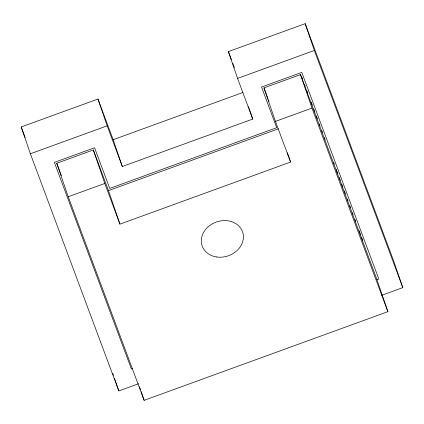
<?xml version="1.0" encoding="UTF-8"?>
<svg xmlns="http://www.w3.org/2000/svg" width="424" height="424" viewBox="0 0 424 424"><rect width="100%" height="100%" fill="white"/><g stroke="black" fill="none" stroke-linecap="round" stroke-linejoin="round"><path stroke-width="0.64" d="M138.706 383.709L118.826 390.939L30.38 153.769L21.2 126.967L97.981 99.036L113.15 139.703L122.324 166.505L252.736 119.07L248.469 106.599M252.736 119.07L237.573 78.403L228.393 51.601L305.174 23.67L393.62 260.839L402.8 287.642L381.674 295.327M30.38 153.769L107.161 125.843L97.981 99.036M237.573 78.403L314.354 50.472L305.174 23.67M113.15 139.703L242.936 92.49M290.583 162.058L275.42 121.391L263.945 87.89L300.51 74.587L376.427 278.16L387.896 311.661L144.139 400.33L68.222 196.763L56.752 163.256L93.317 149.958L108.48 190.62L119.95 224.126L290.583 162.058L287.398 152.751M68.222 196.763L104.786 183.459L93.317 149.958M275.42 121.391L311.979 108.094L300.51 74.587M108.48 190.62L278.489 128.779M132.654 368.567L131.408 369.018L54.357 162.392L94.573 147.764L109.737 188.431L276.713 127.693L261.55 87.026L301.766 72.398L378.823 279.019L376.957 279.697M314.354 50.472L402.8 287.642M301.936 77.322L302.63 79.182M304.485 84.148L305.179 86.014M307.029 90.975L307.723 92.84M311.195 102.147L312.356 105.253M313.744 108.973L314.899 112.079M316.288 115.8L317.444 118.906M319.299 123.872L319.993 125.732M321.843 130.698L322.537 132.558M324.387 137.524L325.081 139.385M333.646 162.35L334.34 164.21M336.195 169.176L337.811 173.522M339.2 177.248L340.361 180.348M341.749 184.074L342.905 187.175M344.293 190.901L345.449 194.001M347.304 198.967L347.998 200.828M349.848 205.794L350.542 207.659M352.397 212.62L353.091 214.486M354.941 219.447L355.635 221.312M359.107 230.619L360.729 234.965M361.651 237.445L362.811 240.551M311.979 108.094L387.896 311.661M263.945 87.89L267.851 98.363M268.312 99.592L269.002 101.442M228.393 51.601L231.382 59.609M232.76 63.303L234.366 67.617M107.161 125.843L122.324 166.505M104.786 183.459L119.95 224.126M56.752 163.256L61.379 175.668M21.2 126.967L25.127 137.493M139.464 386.683L140.529 389.783M141.166 391.644L144.139 400.33M112.848 373.486L113.489 375.357M114.554 378.473L118.826 390.939M216.706 256.992A21.401 17.93 -18.9 0 0 242.751 232.437A21.401 17.93 -18.9 0 0 207.601 227.301A21.401 17.93 -18.9 0 0 216.706 256.992"/></g></svg>
